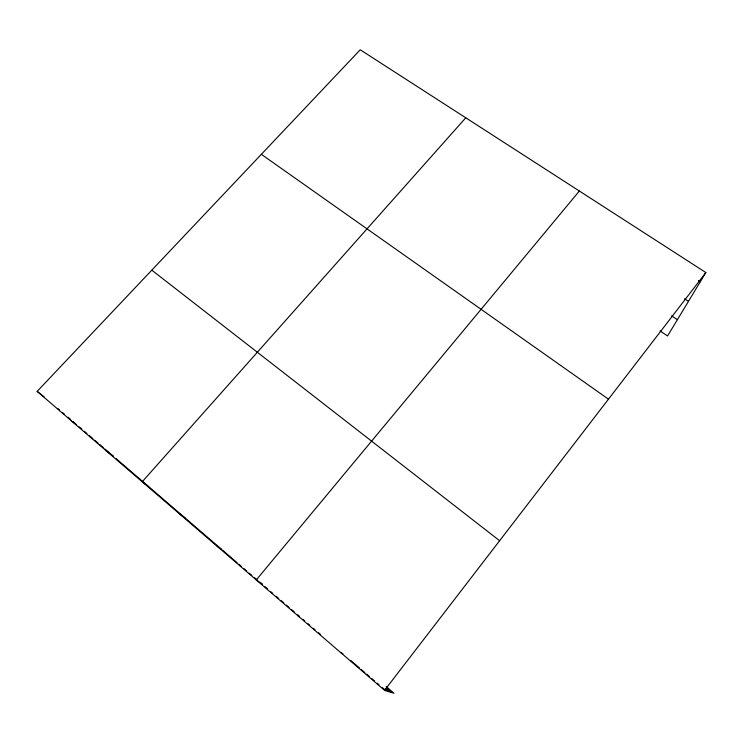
<?xml version="1.0" encoding="UTF-8"?>
<svg xmlns="http://www.w3.org/2000/svg" width="743" height="743" viewBox="0 0 743 743"><rect width="100%" height="100%" fill="white"/><g stroke="black" fill="none" stroke-linecap="round" stroke-linejoin="round"><path stroke-width="1.11" d="M386.193 686.551L393.976 693.228L384.568 690.331L37.15 391.385L360.234 49.772L705.85 272.551L667.558 335.966L660.044 330.914M384.568 690.331L705.85 272.551M579.364 191.025L256.279 579.939L262.353 584.119M465.768 117.803L142.201 481.78L148.804 486.758M340.508 652.41L342.913 653.729M297.757 615.631L299.448 616.709M698.346 280.548L700.268 281.792M684.637 298.816L688.473 301.333M671.644 315.859L677.393 319.676M261.35 154.321L608.48 399.167M217.179 546.3L221.423 549.346M179.165 513.589L185.035 517.927M106.23 450.825L113.53 456.416L110.958 454.196M71.226 420.705L76.529 424.81M151.795 270.155L499.621 540.718M37.15 391.385L44.004 396.743M386.406 688.037L391.589 692.495M385.394 688.668L388.877 691.659M57.731 408.418L59.449 409.885M62.876 412.839L64.595 414.315M68.031 417.269L70.604 419.489M73.176 421.699L75.749 423.909M79.185 426.863L81.758 429.082M84.331 431.293L86.912 433.513M89.485 435.732L92.921 438.686M94.64 440.162L98.076 443.116M99.794 444.593L103.231 447.546M104.949 449.023L109.24 452.719M116.112 458.635L221.405 549.207M222.278 549.959L237.063 562.674M238.8 564.178L241.41 566.417M244.02 568.664L246.63 570.912M249.249 573.15L251.858 575.398M254.468 577.645L257.078 579.893M260.552 582.884L262.279 584.37M264.87 586.598L267.461 588.827M270.916 591.799L272.644 593.276M276.09 596.248L278.681 598.477M281.272 600.706L283.863 602.935M286.454 605.164L289.046 607.393M291.637 609.622L294.228 611.851M297.674 614.814L299.401 616.3M302.875 619.29L304.611 620.786M308.094 623.776L309.84 625.281M313.314 628.272L315.06 629.767M318.543 632.767L320.279 634.262M350.817 660.536L359.603 668.087M361.358 669.601L364.878 672.619M366.633 674.133L369.271 676.399M371.899 678.665L374.537 680.932M377.175 683.207L378.93 684.712M382.441 687.739L385.961 690.758"/></g></svg>
